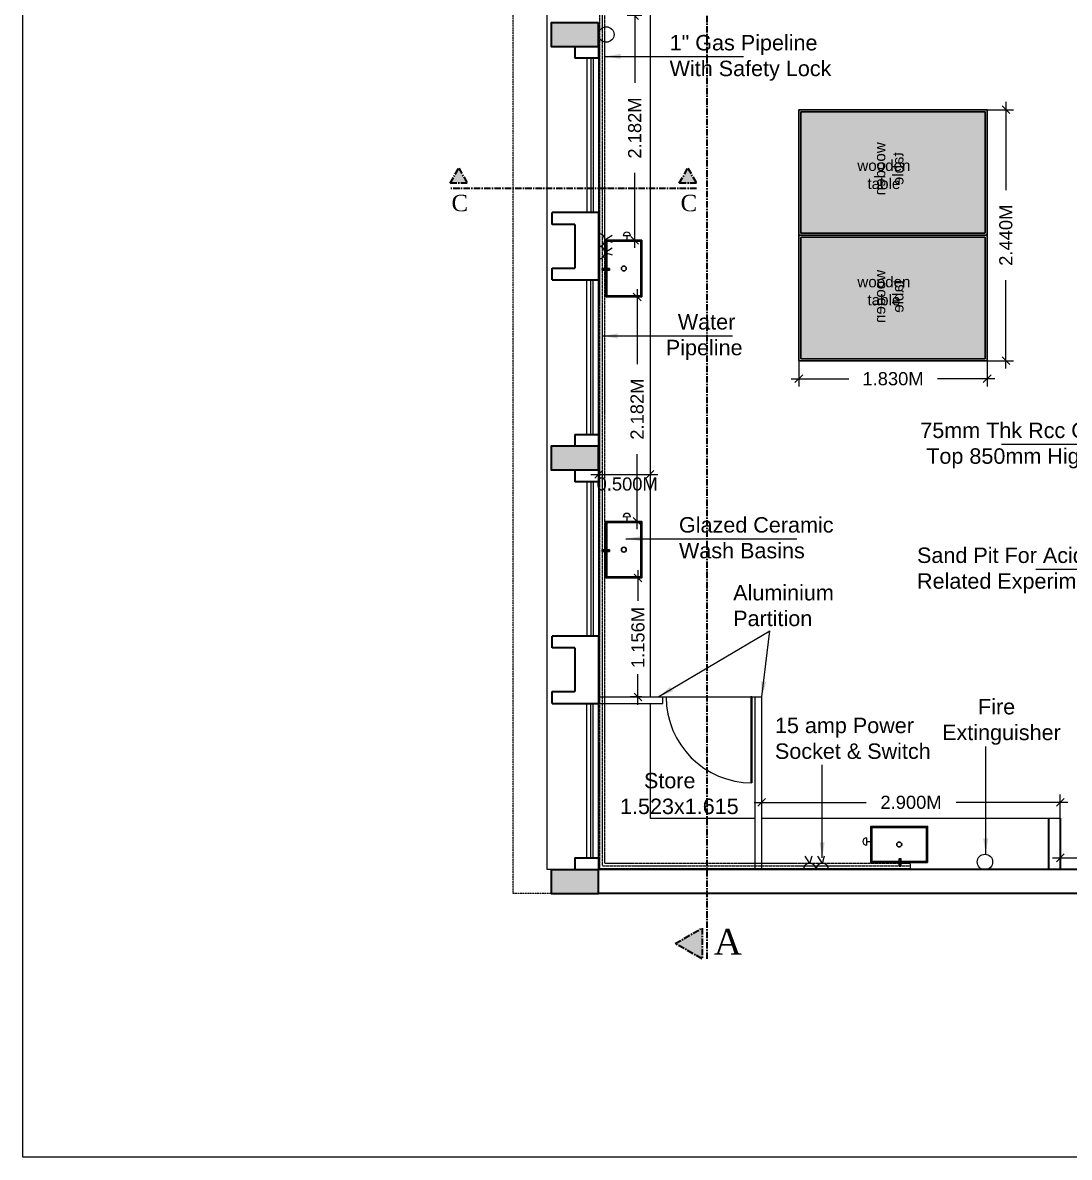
# Model space of a CAD drawing. Header units: metres. Extents: x 1608201 to 1961866, y 406505 to 647036.
# Drawn here: x 1666972 to 1677142, y 455711 to 466736 of the extents above; entities that cross this region are included whole.
import ezdxf

# ---------------------------------------------------------------- set-up
doc = ezdxf.new("R2010")
doc.units = ezdxf.units.M
doc.header["$LTSCALE"] = 1000
doc.header["$PDMODE"] = 35
for name, pattern in [('CENTER', [2, 1.25, -0.25, 0.25, -0.25]), ('DASHED', [0.75, 0.5, -0.25]), ('HIDDEN', [0.375, 0.25, -0.125])]:
    doc.linetypes.add(name, pattern=pattern)
doc.layers.get('Defpoints').update_dxf_attribs({"lineweight": 18})
for name, color, linetype, lineweight in [('- WALL', 7, 'Continuous', 30), ('Alum. Parti.', 253, 'Continuous', 15), ('arrow', 63, 'Continuous', 13), ('Col-Hatch', 9, 'Continuous', 13), ('coloum hatch', 254, 'Continuous', 9), ('Column', 252, 'Continuous', 30), ('dimension', 6, 'Continuous', 13), ('Door', 54, 'Continuous', 13), ('fire extinguisher', 1, 'Continuous', 15), ('Fixture', 44, 'Continuous', 9), ('gas pipeline', 25, 'Continuous', 13), ('Hidden', 1, 'DASHED', 18), ('P-SANRFIM', 6, 'Continuous', 9), ('Section Line', 135, 'CENTER', 30), ('SLAB', 5, 'Continuous', 20), ('Text-2', 122, 'Continuous', 25), ('water pipeline', 95, 'Continuous', 13), ('Window', 150, 'Continuous', 15), ('Window-Wall', 7, 'Continuous', 18)]:
    doc.layers.add(name, color=color, linetype=linetype, lineweight=lineweight)
doc.layers.add('text', color=7, linetype='Continuous')
doc.layers.add('wash basin', color=21, linetype='Continuous')
doc.styles.add('dim-stylus bt', font='arial.ttf')
doc.styles.add('L120', font='simplex.shx', dxfattribs={"height": 1})
doc.dimstyles.new('1      100 (big)', dxfattribs={"dimscale": 75, "dimtxt": 5, "dimasz": 3.5, "dimexe": 1.5, "dimexo": 2, "dimgap": 1, "dimtad": 0, "dimdec": 3, "dimlfac": 0.001, "dimzin": 0, "dimdsep": 46, "dimtxsty": 'dim-stylus bt', "dimblk": 'OBLIQUE', "dimcen": 0, "dimdle": 0.6, "dimclrd": 256, "dimclre": 7, "dimclrt": 256, "dimadec": 0, "dimazin": 0, "dimtfac": 0.7, "dimtdec": 3, "dimtofl": 0, "dimtmove": 1, "dimatfit": 3, "dimldrblk": 'OPEN90', "dimfxl": 0, "dimtolj": 1, "dimtzin": 0, "dimlwd": 15, "dimlwe": 15, "dimarcsym": 0})
doc.dimstyles.new('Tabrej', dxfattribs={"dimtxt": 0.32, "dimasz": 0.2, "dimexe": 0, "dimexo": 0.15, "dimgap": 0.09, "dimtad": 0, "dimdec": 3, "dimzin": 0, "dimdsep": 46, "dimtxsty": 'dim-stylus bt', "dimblk": 'ARCHTICK', "dimcen": 0, "dimdle": 0.05, "dimclrd": 256, "dimclre": 256, "dimclrt": 7, "dimadec": 0, "dimazin": 0, "dimtfac": 1, "dimtdec": 3, "dimtofl": 0, "dimtmove": 0, "dimatfit": 1, "dimfxl": 0, "dimtolj": 1, "dimtzin": 0, "dimlwd": -1, "dimlwe": -1, "dimarcsym": 0})

# ---------------------------------------------------------------- blocks, each defined once
blk = doc.blocks.new('CC')
at = {"layer": 'Col-Hatch', "ltscale": 0.05}
blk.add_hatch(color=256, dxfattribs=at).paths.add_polyline_path([(4078.606, 341.328), (4078.606, 341.098), (4079.066, 341.098), (4079.066, 341.328)])
at = {"layer": 'Column'}
blk.add_lwpolyline([(4078.606, 341.328), (4079.066, 341.328), (4079.066, 341.098), (4078.606, 341.098)], close=True, dxfattribs=at)
blk = doc.blocks.new('_ArchTick')
at = {"color": 0, "const_width": 0.15}
blk.add_lwpolyline([(-0.5, -0.5), (0.5, 0.5)], dxfattribs=at)
blk = doc.blocks.new('_Oblique')
at = {"color": 0, "linetype": 'ByBlock', "lineweight": -2}
blk.add_line((-0.5, -0.5), (0.5, 0.5), dxfattribs=at)
blk = doc.blocks.new('*D558')
at = {"layer": 'Defpoints', "color": 0, "ltscale": 50, "transparency": 16777216}
for p in [(1676344, 465891), (1676526, 465891), (1676344, 463451)]:
    blk.add_point(p, dxfattribs=at)
at = {"layer": 'dimension', "lineweight": 15, "ltscale": 50, "transparency": 16777216}
for p, q in [((1676526, 465966), (1676526, 465108)), ((1676526, 463376), (1676526, 464233))]:
    blk.add_line(p, q, dxfattribs=at)
at = {"layer": 'dimension', "color": 7, "lineweight": 15, "ltscale": 50, "transparency": 16777216}
for p, q in [((1676344, 465891), (1676601, 465891)), ((1676344, 463451), (1676601, 463451))]:
    blk.add_line(p, q, dxfattribs=at)
at = {"layer": 'dimension', "lineweight": 15, "ltscale": 50, "transparency": 16777216, "xscale": 75, "yscale": 75, "zscale": 75}
for p, rotation in [((1676526, 465891), 90), ((1676526, 463451), 270)]:
    blk.add_blockref('_Oblique', p, dxfattribs=dict(at, rotation=rotation))
at = {"layer": 'dimension', "ltscale": 50, "transparency": 16777216, "insert": (1676526, 464671), "char_height": 127.5, "attachment_point": 5, "rotation": 90, "style": 'dim-stylus bt'}
blk.add_mtext('\\A1;2.440M', dxfattribs=at)
blk = doc.blocks.new('_Open90')
at = {"color": 0, "linetype": 'ByBlock', "lineweight": -2}
for p, q in [((0, 0), (-1, 0)), ((-0.5, 0.5), (0, 0)), ((0, 0), (-0.5, -0.5))]:
    blk.add_line(p, q, dxfattribs=at)
blk = doc.blocks.new('*D559')
at = {"layer": 'Defpoints', "color": 0, "ltscale": 50, "transparency": 16777216}
for p in [(1672953, 464072), (1672943, 461890), (1672943, 461890)]:
    blk.add_point(p, dxfattribs=at)
at = {"layer": 'dimension', "color": 7, "lineweight": 15, "ltscale": 50, "transparency": 16777216}
for p, q in [((1672953, 464072), (1672868, 464072)), ((1672943, 461890), (1672868, 461890))]:
    blk.add_line(p, q, dxfattribs=at)
at = {"layer": 'dimension', "lineweight": 15, "ltscale": 50, "transparency": 16777216}
for p, q in [((1672943, 464147), (1672943, 463419)), ((1672943, 461815), (1672943, 462544))]:
    blk.add_line(p, q, dxfattribs=at)
at = {"layer": 'dimension', "lineweight": 15, "ltscale": 50, "transparency": 16777216, "xscale": 75, "yscale": 75, "zscale": 75}
for p, rotation in [((1672943, 464072), 90), ((1672943, 461890), 270)]:
    blk.add_blockref('_Oblique', p, dxfattribs=dict(at, rotation=rotation))
at = {"layer": 'dimension', "ltscale": 50, "transparency": 16777216, "insert": (1672943, 462981), "char_height": 127.5, "attachment_point": 5, "rotation": 90, "style": 'dim-stylus bt'}
blk.add_mtext('\\A1;2.182M', dxfattribs=at)
blk = doc.blocks.new('*D560')
at = {"layer": 'Defpoints', "color": 0, "ltscale": 50, "transparency": 16777216}
for p in [(1672920, 466805), (1672988, 466805), (1672988, 464622)]:
    blk.add_point(p, dxfattribs=at)
at = {"layer": 'dimension', "color": 7, "lineweight": 15, "ltscale": 50, "transparency": 16777216}
for p, q in [((1672988, 466805), (1672845, 466805)), ((1672988, 464622), (1672845, 464622))]:
    blk.add_line(p, q, dxfattribs=at)
at = {"layer": 'dimension', "lineweight": 15, "ltscale": 50, "transparency": 16777216}
for p, q in [((1672920, 466880), (1672920, 466151)), ((1672920, 464547), (1672920, 465276))]:
    blk.add_line(p, q, dxfattribs=at)
at = {"layer": 'dimension', "lineweight": 15, "ltscale": 50, "transparency": 16777216, "xscale": 75, "yscale": 75, "zscale": 75}
for p, rotation in [((1672920, 466805), 90), ((1672920, 464622), 270)]:
    blk.add_blockref('_Oblique', p, dxfattribs=dict(at, rotation=rotation))
at = {"layer": 'dimension', "ltscale": 50, "transparency": 16777216, "insert": (1672920, 465713), "char_height": 127.5, "attachment_point": 5, "rotation": 90, "style": 'dim-stylus bt'}
blk.add_mtext('\\A1;2.182M', dxfattribs=at)
blk = doc.blocks.new('RH 1200')
for p, q in [((20.99, 0), (20.99, 43.31)), ((21.65, 0), (21.65, 43.31)), ((21.65, 0), (20.99, 0))]:
    blk.add_line(p, q)
at = {"extrusion": (0, 0, -1)}
blk.add_ellipse((21.65, 0), major_axis=(-30.62, 30.62), ratio=1, start_param=5.497787, end_param=7.068583, dxfattribs=at)
blk = doc.blocks.new('*D563')
at = {"layer": 'Defpoints', "color": 0, "ltscale": 50, "transparency": 16777216}
for p in [(1677054, 459160), (1674154, 459006), (1677054, 459006)]:
    blk.add_point(p, dxfattribs=at)
at = {"layer": 'dimension', "color": 7, "lineweight": 15, "ltscale": 50, "transparency": 16777216}
for p, q in [((1674154, 459006), (1674154, 459235)), ((1677054, 459006), (1677054, 459235))]:
    blk.add_line(p, q, dxfattribs=at)
at = {"layer": 'dimension', "lineweight": 15, "ltscale": 50, "transparency": 16777216}
for p, q in [((1674079, 459160), (1675167, 459160)), ((1677129, 459160), (1676042, 459160))]:
    blk.add_line(p, q, dxfattribs=at)
at = {"layer": 'dimension', "lineweight": 15, "ltscale": 50, "transparency": 16777216, "xscale": 75, "yscale": 75, "zscale": 75, "rotation": 180}
blk.add_blockref('_Oblique', (1674154, 459160), dxfattribs=at)
at = {"layer": 'dimension', "lineweight": 15, "ltscale": 50, "transparency": 16777216, "xscale": 75, "yscale": 75, "zscale": 75}
blk.add_blockref('_Oblique', (1677054, 459160), dxfattribs=at)
at = {"layer": 'dimension', "ltscale": 50, "transparency": 16777216, "insert": (1675604, 459160), "char_height": 127.5, "attachment_point": 5, "style": 'dim-stylus bt'}
blk.add_mtext('\\A1;2.900M', dxfattribs=at)
blk = doc.blocks.new('*D564')
at = {"layer": 'Defpoints', "color": 0, "ltscale": 50, "transparency": 16777216}
for p in [(1678568, 458621), (1677054, 458506), (1678568, 458506)]:
    blk.add_point(p, dxfattribs=at)
at = {"layer": 'dimension', "color": 7, "lineweight": 15, "ltscale": 50, "transparency": 16777216}
for p, q in [((1677054, 458506), (1677054, 458696)), ((1678568, 458506), (1678568, 458696))]:
    blk.add_line(p, q, dxfattribs=at)
at = {"layer": 'dimension', "lineweight": 15, "ltscale": 50, "transparency": 16777216}
for p, q in [((1676979, 458621), (1677381, 458621)), ((1678643, 458621), (1678242, 458621))]:
    blk.add_line(p, q, dxfattribs=at)
at = {"layer": 'dimension', "lineweight": 15, "ltscale": 50, "transparency": 16777216, "xscale": 75, "yscale": 75, "zscale": 75, "rotation": 180}
blk.add_blockref('_Oblique', (1677054, 458621), dxfattribs=at)
at = {"layer": 'dimension', "lineweight": 15, "ltscale": 50, "transparency": 16777216, "xscale": 75, "yscale": 75, "zscale": 75}
blk.add_blockref('_Oblique', (1678568, 458621), dxfattribs=at)
at = {"layer": 'dimension', "ltscale": 50, "transparency": 16777216, "insert": (1677811, 458621), "char_height": 127.5, "attachment_point": 5, "style": 'dim-stylus bt'}
blk.add_mtext('\\A1;1.514M', dxfattribs=at)
blk = doc.blocks.new('*D565')
at = {"layer": 'Defpoints', "color": 0, "ltscale": 50, "transparency": 16777216}
for p in [(1672988, 461340), (1672951, 460184), (1672988, 460184)]:
    blk.add_point(p, dxfattribs=at)
at = {"layer": 'dimension', "lineweight": 15, "ltscale": 50, "transparency": 16777216}
for p, q in [((1672951, 461415), (1672951, 461118)), ((1672951, 460109), (1672951, 460407))]:
    blk.add_line(p, q, dxfattribs=at)
at = {"layer": 'dimension', "color": 7, "lineweight": 15, "ltscale": 50, "transparency": 16777216}
for p, q in [((1672988, 461340), (1672876, 461340)), ((1672988, 460184), (1672876, 460184))]:
    blk.add_line(p, q, dxfattribs=at)
at = {"layer": 'dimension', "lineweight": 15, "ltscale": 50, "transparency": 16777216, "xscale": 75, "yscale": 75, "zscale": 75}
for p, rotation in [((1672951, 461340), 90), ((1672951, 460184), 270)]:
    blk.add_blockref('_Oblique', p, dxfattribs=dict(at, rotation=rotation))
at = {"layer": 'dimension', "ltscale": 50, "transparency": 16777216, "insert": (1672951, 460762), "char_height": 127.5, "attachment_point": 5, "rotation": 90, "style": 'dim-stylus bt'}
blk.add_mtext('\\A1;1.156M', dxfattribs=at)
blk = doc.blocks.new('*D569')
at = {"layer": 'Defpoints', "color": 0, "ltscale": 50, "transparency": 16777216}
for p in [(1674514, 463451), (1676344, 463451), (1676344, 463276)]:
    blk.add_point(p, dxfattribs=at)
at = {"layer": 'dimension', "color": 7, "lineweight": 15, "ltscale": 50, "transparency": 16777216}
for p, q in [((1674514, 463451), (1674514, 463201)), ((1676344, 463451), (1676344, 463201))]:
    blk.add_line(p, q, dxfattribs=at)
at = {"layer": 'dimension', "lineweight": 15, "ltscale": 50, "transparency": 16777216}
for p, q in [((1674439, 463276), (1674999, 463276)), ((1676419, 463276), (1675860, 463276))]:
    blk.add_line(p, q, dxfattribs=at)
at = {"layer": 'dimension', "lineweight": 15, "ltscale": 50, "transparency": 16777216, "xscale": 75, "yscale": 75, "zscale": 75, "rotation": 180}
blk.add_blockref('_Oblique', (1674514, 463276), dxfattribs=at)
at = {"layer": 'dimension', "lineweight": 15, "ltscale": 50, "transparency": 16777216, "xscale": 75, "yscale": 75, "zscale": 75}
blk.add_blockref('_Oblique', (1676344, 463276), dxfattribs=at)
at = {"layer": 'dimension', "ltscale": 50, "transparency": 16777216, "insert": (1675429, 463276), "char_height": 127.5, "attachment_point": 5, "style": 'dim-stylus bt'}
blk.add_mtext('\\A1;1.830M', dxfattribs=at)
blk = doc.blocks.new('*D570')
at = {"layer": 'Defpoints', "color": 0, "ltscale": 50, "transparency": 16777216}
for p in [(1672568, 462391), (1673068, 462391), (1673068, 462347)]:
    blk.add_point(p, dxfattribs=at)
at = {"layer": 'dimension', "color": 7, "lineweight": 15, "ltscale": 50, "transparency": 16777216}
for p, q in [((1672568, 462391), (1672568, 462272)), ((1673068, 462391), (1673068, 462272))]:
    blk.add_line(p, q, dxfattribs=at)
at = {"layer": 'dimension', "lineweight": 15, "ltscale": 50, "transparency": 16777216}
blk.add_line((1672493, 462347), (1673143, 462347), dxfattribs=at)
at = {"layer": 'dimension', "lineweight": 15, "ltscale": 50, "transparency": 16777216, "xscale": 75, "yscale": 75, "zscale": 75, "rotation": 180}
blk.add_blockref('_Oblique', (1672568, 462347), dxfattribs=at)
at = {"layer": 'dimension', "lineweight": 15, "ltscale": 50, "transparency": 16777216, "xscale": 75, "yscale": 75, "zscale": 75}
blk.add_blockref('_Oblique', (1673068, 462347), dxfattribs=at)
at = {"layer": 'dimension', "ltscale": 50, "transparency": 16777216, "insert": (1672846, 462253), "char_height": 127.5, "attachment_point": 5, "style": 'dim-stylus bt'}
blk.add_mtext('\\A1;0.500M', dxfattribs=at)

msp = doc.modelspace()

# ---------------------------------------------------------------- hatches: boundary and pattern name
at = {"layer": 'P-SANRFIM'}
h = msp.add_hatch(color=256, dxfattribs=at)
h.set_gradient(color1=(127, 0, 0), one_color=1, tint=1, name='CYLINDER')
h.paths.add_polyline_path([(1674534.2522, 464650.6535), (1674534.2522, 463470.6535), (1676324.2521, 463470.6535), (1676324.2521, 464650.6535)])
h.paths.add_polyline_path([(1676324.2521, 464690.6535), (1676324.2521, 465870.6535), (1674534.2522, 465870.6535), (1674534.2522, 464690.6535)])
at = {"layer": 'Section Line', "ltscale": 0.05}
for points in [[(1671209.4652, 465324.0087), (1671292.34, 465176.3229), (1671126.5903, 465176.3229)], [(1673435.6864, 465324.0087), (1673518.5613, 465176.3229), (1673352.8116, 465176.3229)], [(1673313.1088, 457788.4338), (1673573.8085, 457937.2365), (1673573.8085, 457639.631)]]:
    msp.add_hatch(color=256, dxfattribs=at).paths.add_polyline_path(points)
at = {"layer": 'wash basin'}
for points in [[(1672988.1711, 464072.4175), (1672988.1711, 464622.4175), (1672638.1711, 464622.4175), (1672638.1711, 464347.4175), (1672648.1711, 464347.4175), (1672648.1711, 464612.4175), (1672978.1711, 464612.4175), (1672978.1711, 464082.4175), (1672648.1711, 464082.4175), (1672648.1711, 464330.7693), (1672638.1711, 464330.7693), (1672638.1711, 464072.4175)], [(1672988.1711, 461340.3283), (1672988.1711, 461890.3283), (1672638.1711, 461890.3283), (1672638.1711, 461615.3283), (1672648.1711, 461615.3283), (1672648.1711, 461880.3283), (1672978.1711, 461880.3283), (1672978.1711, 461350.3283), (1672648.1711, 461350.3283), (1672648.1711, 461598.6802), (1672638.1711, 461598.6802), (1672638.1711, 461340.3283)], [(1675764.491, 458926.1898), (1675214.491, 458926.1898), (1675214.491, 458576.1898), (1675489.491, 458576.1898), (1675489.491, 458586.1898), (1675224.491, 458586.1898), (1675224.491, 458916.1898), (1675754.491, 458916.1898), (1675754.491, 458586.1898), (1675506.1392, 458586.1898), (1675506.1392, 458576.1898), (1675764.491, 458576.1898)]]:
    msp.add_hatch(color=256, dxfattribs=at).paths.add_polyline_path(points)
h = msp.add_hatch(color=256, dxfattribs=at)
h.paths.add_polyline_path([(1672673.7232, 464330.7693), (1672673.7232, 464347.4175), (1672638.1711, 464347.4175), (1672638.1711, 464330.7693)])
h.paths.add_polyline_path([(1672638.1711, 464330.7693), (1672638.1711, 464347.4175), (1672627.1936, 464347.4175), (1672627.1936, 464330.7693)])
h.paths.add_polyline_path([(1672627.1936, 464330.7693), (1672627.1936, 464347.4175), (1672602.619, 464347.4175), (1672602.619, 464330.7693)])
h = msp.add_hatch(color=256, dxfattribs=at)
h.paths.add_polyline_path([(1672673.7232, 461598.6802), (1672673.7232, 461615.3283), (1672638.1711, 461615.3283), (1672638.1711, 461598.6802)])
h.paths.add_polyline_path([(1672638.1711, 461598.6802), (1672638.1711, 461615.3283), (1672627.1936, 461615.3283), (1672627.1936, 461598.6802)])
h.paths.add_polyline_path([(1672627.1936, 461598.6802), (1672627.1936, 461615.3283), (1672602.619, 461615.3283), (1672602.619, 461598.6802)])
h = msp.add_hatch(color=256, dxfattribs=at)
h.paths.add_polyline_path([(1675506.1392, 458611.7419), (1675489.491, 458611.7419), (1675489.491, 458576.1898), (1675506.1392, 458576.1898)])
h.paths.add_polyline_path([(1675506.1392, 458576.1898), (1675489.491, 458576.1898), (1675489.491, 458565.2122), (1675506.1392, 458565.2122)])
h.paths.add_polyline_path([(1675506.1392, 458565.2122), (1675489.491, 458565.2122), (1675489.491, 458540.6377), (1675506.1392, 458540.6377)])

# ---------------------------------------------------------------- linework, layer by layer
at = {"layer": '- WALL'}
for p, q in [((1672338.1715, 466506.1897), (1672338.1715, 466391.1897)), ((1672568.1715, 466506.1897), (1672568.1715, 466391.1897)), ((1672568.1715, 466391.1897), (1672338.1715, 466391.1897)), ((1672568.1715, 464891.1897), (1672118.1715, 464891.1897)), ((1672118.1715, 464776.1897), (1672118.1715, 464891.1897)), ((1672568.1715, 464891.1897), (1672568.1715, 464236.1897)), ((1672338.1715, 464776.1897), (1672118.1715, 464776.1897)), ((1672338.1715, 464776.1897), (1672338.1715, 464351.1897)), ((1672118.1715, 464351.1897), (1672338.1715, 464351.1897)), ((1672118.1715, 464236.1897), (1672118.1715, 464351.1897)), ((1672118.1715, 464236.1897), (1672568.1715, 464236.1897)), ((1672338.1715, 462736.1897), (1672338.1715, 462621.1897)), ((1672338.1715, 462736.1897), (1672568.1715, 462736.1897)), ((1672568.1715, 462736.1897), (1672568.1715, 462621.1897)), ((1672338.1715, 462391.1897), (1672338.1715, 462276.1897)), ((1672568.1715, 462391.1897), (1672568.1715, 462276.1897)), ((1672568.1715, 462276.1897), (1672338.1715, 462276.1897)), ((1672568.1715, 460776.1898), (1672118.1715, 460776.1898)), ((1672118.1715, 460661.1898), (1672118.1715, 460776.1898)), ((1672568.1715, 460776.1898), (1672568.1715, 460121.1898)), ((1672338.1715, 460661.1898), (1672118.1715, 460661.1898)), ((1672338.1715, 460661.1898), (1672338.1715, 460236.1898)), ((1672118.1715, 460236.1898), (1672338.1715, 460236.1898)), ((1672118.1715, 460121.1898), (1672118.1715, 460236.1898)), ((1672118.1715, 460121.1898), (1672568.1715, 460121.1898)), ((1672338.1715, 458621.1898), (1672338.1715, 458506.1898)), ((1672338.1715, 458621.1898), (1672568.1715, 458621.1898)), ((1672568.1715, 458621.1898), (1672568.1715, 458506.1898)), ((1678338.1714, 458506.1898), (1672568.1715, 458506.1898)), ((1678338.1714, 458276.1898), (1672568.1715, 458276.1898))]:
    msp.add_line(p, q, dxfattribs=at)
at = {"layer": '- WALL', "ltscale": 0.05}
for p, q in [((1676939.2439, 459006.1898), (1676939.2439, 458506.1898)), ((1677054.2439, 459006.1898), (1677054.2439, 458506.1898))]:
    msp.add_line(p, q, dxfattribs=at)
for points in [[(1676344.2521, 464670.6535), (1676344.2521, 465890.6535), (1674514.2522, 465890.6535), (1674514.2522, 464670.6535)], [(1676324.2521, 464690.6535), (1676324.2521, 465870.6535), (1674534.2522, 465870.6535), (1674534.2522, 464690.6535)], [(1676344.2521, 463450.6535), (1676344.2521, 464670.6535), (1674514.2522, 464670.6535), (1674514.2522, 463450.6535)], [(1676324.2521, 463470.6535), (1676324.2521, 464650.6535), (1674534.2522, 464650.6535), (1674534.2522, 463470.6535)]]:
    msp.add_lwpolyline(points, close=True)
at = {"layer": 'Alum. Parti.', "ltscale": 50}
for p, q in [((1672568.1711, 460184.1898), (1673191.1711, 460184.1898)), ((1674091.1711, 460184.1898), (1674154.1711, 460184.1898)), ((1672568.1711, 460121.1898), (1673191.1711, 460121.1898))]:
    msp.add_line(p, q, dxfattribs=at)
at = {"layer": 'Alum. Parti.'}
for p, q in [((1673191.1711, 460121.1898), (1673191.1711, 460184.1898)), ((1674091.1711, 458518.1898), (1674091.1711, 460184.1898)), ((1674154.1711, 458518.1898), (1674154.1711, 460184.1898))]:
    msp.add_line(p, q, dxfattribs=at)
at = {"layer": 'Defpoints', "ltscale": 50}
msp.add_lwpolyline([(1666972.2745, 474532.2589), (1714851.7028, 474532.2589), (1714851.7028, 455711.1902), (1666972.2745, 455711.1902)], close=True, dxfattribs=at)
at = {"layer": 'Door', "ltscale": 20}
msp.add_line((1673191.171, 460184.1898), (1674091.1711, 460184.1898), dxfattribs=at)
at = {"layer": 'fire extinguisher', "ltscale": 0.05}
for centre in [(1672643.1711, 466621.1896), (1676322.3967, 458581.1898)]:
    msp.add_circle(centre, 75, dxfattribs=at)
at = {"layer": 'Fixture'}
for p, q in [((1672629.3646, 464624.8832), (1672699.0644, 464670.3164)), ((1672629.3646, 464624.8832), (1672701.1029, 464603.0342)), ((1672629.3646, 464502.4962), (1672699.0644, 464547.9293)), ((1672629.3646, 464502.4962), (1672701.1029, 464480.6472)), ((1674620.2096, 458567.3833), (1674574.7764, 458637.0831)), ((1674620.2096, 458567.3833), (1674642.0585, 458639.1215)), ((1674742.5966, 458567.3833), (1674697.1635, 458637.0831)), ((1674742.5966, 458567.3833), (1674764.4456, 458639.1215))]:
    msp.add_line(p, q, dxfattribs=at)
for centre, start, end in [((1672568.1711, 464624.8832), 270, 90), ((1672568.1711, 464502.4962), 270, 90), ((1674620.2096, 458506.1898), 0, 180), ((1674742.5966, 458506.1898), 0, 180)]:
    msp.add_arc(centre, 61.1935, start, end, dxfattribs=at)
at = {"layer": 'gas pipeline', "linetype": 'HIDDEN', "ltscale": 0.005}
for p, q in [((1672630.1711, 458568.1898), (1672630.1711, 469037.5661)), ((1672630.1711, 458568.1898), (1675597.2135, 458568.1898)), ((1675597.2135, 458568.1898), (1675597.2135, 458543.1898))]:
    msp.add_line(p, q, dxfattribs=at)
at = {"layer": 'gas pipeline', "color": 1}
for p, q in [((1672877.8448, 464665.2492), (1672807.1158, 464664.934)), ((1672842.4803, 464665.0916), (1672842.4803, 464621.9915)), ((1672877.8448, 461933.16), (1672807.1158, 461932.8448)), ((1672842.4803, 461933.0024), (1672842.4803, 461889.9023)), ((1675171.6593, 458815.8634), (1675171.9745, 458745.1345)), ((1675171.8169, 458780.499), (1675214.9171, 458780.499))]:
    msp.add_line(p, q, dxfattribs=at)
for centre, start, end in [((1672842.4803, 464665.0916), 0.25529315, 180.25529315), ((1672842.4803, 461933.0024), 0.25529315, 180.25529315), ((1675171.8169, 458780.499), 90.25529315, 270.25529315)]:
    msp.add_arc(centre, 35.3648, start, end, dxfattribs=at)
at = {"layer": 'Hidden', "color": 1, "ltscale": 0.005}
for p, q in [((1671738.1715, 458276.1898), (1671738.1715, 469290.3904)), ((1672108.1715, 458276.1898), (1671738.1715, 458276.1898))]:
    msp.add_line(p, q, dxfattribs=at)
at = {"layer": 'Section Line', "ltscale": 0.05}
for points in [[(1673623.8085, 457639.631), (1673623.8085, 471506.4494)], [(1671209.4652, 465324.0087), (1671292.34, 465176.3229), (1671126.5903, 465176.3229), (1671209.4652, 465324.0087)], [(1673435.6864, 465324.0087), (1673518.5613, 465176.3229), (1673352.8116, 465176.3229), (1673435.6864, 465324.0087)], [(1673518.5613, 465126.3229), (1671126.5903, 465126.3229)], [(1673313.1088, 457788.4338), (1673573.8085, 457937.2365), (1673573.8085, 457639.631), (1673313.1088, 457788.4338)]]:
    msp.add_lwpolyline(points, dxfattribs=at)
at = {"layer": 'SLAB'}
for p, q in [((1673068.1711, 470621.1896), (1673068.1711, 460184.1898)), ((1673068.1711, 460121.1898), (1673068.1711, 459006.1898)), ((1673068.1711, 459006.1898), (1674091.1711, 459006.1898)), ((1674154.1711, 459006.1898), (1677054.2439, 459006.1898))]:
    msp.add_line(p, q, dxfattribs=at)
at = {"layer": 'wash basin'}
for points in [[(1672638.1711, 464072.4175), (1672638.1711, 464622.4175), (1672988.1711, 464622.4175), (1672988.1711, 464072.4175)], [(1672648.1711, 464082.4175), (1672648.1711, 464612.4175), (1672978.1711, 464612.4175), (1672978.1711, 464082.4175)], [(1672602.619, 464330.7693), (1672602.619, 464347.4175), (1672673.7232, 464347.4175), (1672673.7232, 464330.7693)], [(1672638.1711, 461340.3283), (1672638.1711, 461890.3283), (1672988.1711, 461890.3283), (1672988.1711, 461340.3283)], [(1672648.1711, 461350.3283), (1672648.1711, 461880.3283), (1672978.1711, 461880.3283), (1672978.1711, 461350.3283)], [(1672602.619, 461598.6802), (1672602.619, 461615.3283), (1672673.7232, 461615.3283), (1672673.7232, 461598.6802)], [(1675764.491, 458576.1898), (1675214.491, 458576.1898), (1675214.491, 458926.1898), (1675764.491, 458926.1898)], [(1675754.491, 458586.1898), (1675224.491, 458586.1898), (1675224.491, 458916.1898), (1675754.491, 458916.1898)], [(1675506.1392, 458540.6377), (1675489.491, 458540.6377), (1675489.491, 458611.7419), (1675506.1392, 458611.7419)]]:
    msp.add_lwpolyline(points, close=True, dxfattribs=at)
for centre in [(1672813.1711, 464347.4175), (1672813.1711, 461615.3283), (1675489.491, 458751.1898)]:
    msp.add_circle(centre, 23.8258, dxfattribs=at)
at = {"layer": 'water pipeline', "linetype": 'HIDDEN', "ltscale": 0.005}
for p, q in [((1672580.1711, 458518.1898), (1672580.1711, 469179.5033)), ((1672605.1711, 458543.1898), (1672605.1711, 468982.5434)), ((1672605.1711, 458543.1898), (1675597.2135, 458543.1898)), ((1675597.2135, 458543.1898), (1675597.2135, 458518.1898)), ((1672580.1711, 458518.1898), (1675597.2135, 458518.1898))]:
    msp.add_line(p, q, dxfattribs=at)
at = {"layer": 'Window', "ltscale": 0.05}
for p, q in [((1672492.5864, 466391.1897), (1672492.5864, 464891.1897)), ((1672515.1337, 466391.1897), (1672515.1337, 464891.1897)), ((1672492.5864, 462736.1897), (1672492.5864, 464236.1897)), ((1672515.1337, 462736.1897), (1672515.1337, 464236.1897)), ((1672492.5864, 462276.1897), (1672492.5864, 460776.1898)), ((1672515.1337, 462276.1897), (1672515.1337, 460776.1898)), ((1672492.5864, 458621.1898), (1672492.5864, 460121.1898)), ((1672515.1337, 458621.1898), (1672515.1337, 460121.1898))]:
    msp.add_line(p, q, dxfattribs=at)
at = {"layer": 'Window-Wall'}
for p, q in [((1672068.1715, 458506.1898), (1672068.1715, 470621.1896)), ((1672453.1715, 466391.1897), (1672453.1715, 464891.1897)), ((1672568.1715, 466391.1897), (1672568.1715, 464891.1897)), ((1672453.1715, 462736.1897), (1672453.1715, 464236.1897)), ((1672568.1715, 462736.1897), (1672568.1715, 464236.1897)), ((1672453.1715, 462276.1897), (1672453.1715, 460776.1898)), ((1672568.1715, 462276.1897), (1672568.1715, 460776.1898)), ((1672453.1715, 458621.1898), (1672453.1715, 460121.1898)), ((1672568.1715, 458621.1898), (1672568.1715, 460121.1898)), ((1672338.1715, 458506.1898), (1672068.1715, 458506.1898))]:
    msp.add_line(p, q, dxfattribs=at)

# ---------------------------------------------------------------- block references
at = {"layer": 'coloum hatch', "ltscale": 0.05}
for p, xscale, yscale, zscale in [((5751174.1156, 125408.0871), -999.9999814325129, 999.9999814325129, 999.9999814325156), ((5751174.1156, 121293.0872), -999.9999814325129, 999.9999814325129, 999.9999814325156), ((5751174.1156, 117178.0873), -999.9999814325129, 999.9999814325129, 999.9999814325156), ((5751174.1145, 117178.0873), -999.9999811649323, 999.9999812841415, 999.9999812641505)]:
    msp.add_blockref('CC', p, dxfattribs=dict(at, xscale=xscale, yscale=yscale, zscale=zscale))
at = {"layer": 'Door', "ltscale": 20, "extrusion": (0, 0, -1), "xscale": 19.26166812004521, "yscale": 19.26166812004521, "zscale": -19.26166811998791, "rotation": 180}
msp.add_blockref('RH 1200', (-1673641.7462, 460184.1898), dxfattribs=at)

# ---------------------------------------------------------------- texts
at = {"layer": 'text', "char_height": 149.999997, "attachment_point": 1, "rotation": 0.00000001, "style": 'L120'}
for s, insert, width in [('{\\fArial|b0|i0|c0|p34;1" Gas Pipeline With Safety Lock}', (1673258.359, 466616.896), 1620.224011), ('{\\fArial|b0|i0|c0|p34;  Water\\PPipeline}', (1673221.827, 463904.8156), 774.246147), ('{\\fArial|b0|i0|c0|p34;75mm Thk Rcc Counter\\P Top 850mm High}', (1675693.9753, 462850.3021), 2260.070791), ('{\\fArial|b0|i0|c0|p34;Glazed Ceramic\\PWash Basins}', (1673349.2909, 461931.7484), 1549.910313), ('{\\fArial|b0|i0|c0|p34;Sand Pit For Acid Related Experiments}', (1675662.4736, 461636.3069), 2020.704567), ('{\\fArial|b0|i0|c0|p34;Aluminium Partition}', (1673876.0202, 461272.7239), 1043.109696), ('{\\fArial|b0|i0|c0|p34;      Fire Extinguisher}', (1675906.1805, 460164.8477), 1160.914153), ('{\\fArial|b0|i0|c0|p34;15 amp Power Socket & Switch}', (1674281.6566, 459982.9447), 1702.776054), ('{\\fArial|b0|i0|c0|p34;    Store\\P1.523x1.615}', (1672776.2671, 459446.7065), 1162.067629)]:
    msp.add_mtext(s, dxfattribs=dict(at, insert=insert, width=width))
at = {"layer": 'Text-2', "color": 250, "extrusion": (0, 0, -1), "char_height": 105.55002, "width": 673.79656, "attachment_point": 5, "text_direction": (0, -1, 0), "style": 'dim-stylus bt'}
for insert in [(1675390.5449, 465316.6833), (1675390.5449, 464076.2961)]:
    msp.add_mtext('wooden\\Ptable', dxfattribs=dict(at, insert=insert))
at = {"layer": 'Text-2', "color": 250, "char_height": 105.55002, "width": 673.79656, "attachment_point": 5, "style": 'dim-stylus bt'}
for insert in [(1675340.6643, 465259.9726), (1675340.6643, 464129.239)]:
    msp.add_mtext('wooden\\Ptable', dxfattribs=dict(at, insert=insert))
at = {"layer": 'Text-2', "ltscale": 0.05, "attachment_point": 1, "rotation": 0.00000001, "style": 'L120'}
for s, insert, char_height, width in [('{\\fTimes New Roman|b0|i0|c0|p18;C}', (1671138.7562, 465063.9588), 160, 162.255358), ('{\\fTimes New Roman|b0|i0|c0|p18;C}', (1673364.9775, 465063.9588), 160, 162.255358), ('{\\fTimes New Roman|b0|i0|c0|p18;A}', (1673688.2073, 457930.9494), 250, 300.9924)]:
    msp.add_mtext(s, dxfattribs=dict(at, insert=insert, char_height=char_height, width=width))

# ---------------------------------------------------------------- dimensions: what is measured, and where the dimension line sits
at = {"layer": 'dimension', "ltscale": 50}
for base, p1, p2, override, picture, middle in [((1672920.3403, 466804.5067), (1672988.1711, 464622.4175), (1672988.1711, 466804.5067), {"dimtxt": 1.7, "dimasz": 1, "dimexe": 1, "dimexo": 0, "dimgap": 2, "dimpost": 'M\\X', "dimdle": 1}, '*D560', (1672920.3403, 465713.4621)), ((1676526.2291, 465890.6535), (1676344.2521, 463450.6535), (1676344.2521, 465890.6535), {"dimtxt": 1.7, "dimasz": 1, "dimexe": 1, "dimexo": 0, "dimgap": 2, "dimpost": 'M\\X', "dimdle": 1}, '*D558', (1676526.2291, 464670.6535)), ((1672943.1773, 461890.3283), (1672953.1773, 464072.4175), (1672943.1773, 461890.3283), {"dimtxt": 1.7, "dimasz": 1, "dimexe": 1, "dimexo": 0, "dimgap": 2, "dimpost": 'M\\X', "dimdle": 1}, '*D559', (1672943.1773, 462981.3729)), ((1672950.72, 460184.1898), (1672988.1711, 461340.3283), (1672988.1711, 460184.1898), {"dimtxt": 1.7, "dimasz": 1, "dimexe": 1, "dimexo": 0, "dimgap": 1, "dimpost": 'M\\X', "dimdle": 1}, '*D565', (1672950.72, 460762.259))]:
    dim = msp.add_linear_dim(base=base, p1=p1, p2=p2, angle=90, dimstyle='1      100 (big)', override=override, dxfattribs=at)
    dim.commit()
    dim.dimension.update_dxf_attribs({"geometry": picture, "text_midpoint": middle})
for base, p1, p2, picture, middle in [((1676344.2521, 463275.886), (1674514.2522, 463450.6535), (1676344.2521, 463450.6535), '*D569', (1675429.2522, 463275.886)), ((1677054.2439, 459159.5307), (1674154.1711, 459006.1898), (1677054.2439, 459006.1898), '*D563', (1675604.2075, 459159.5307)), ((1678568.171, 458621.1898), (1677054.2439, 458506.1898), (1678568.171, 458506.1898), '*D564', (1677811.2074, 458621.1898))]:
    dim = msp.add_linear_dim(base=base, p1=p1, p2=p2, dimstyle='1      100 (big)', override={"dimtxt": 1.7, "dimasz": 1, "dimexe": 1, "dimexo": 0, "dimgap": 2, "dimpost": 'M\\X', "dimdle": 1}, dxfattribs=at)
    dim.commit()
    dim.dimension.update_dxf_attribs({"geometry": picture, "text_midpoint": middle})
dim = msp.add_linear_dim(base=(1673068.1711, 462346.5875), p1=(1672568.1711, 462391.1897), p2=(1673068.1711, 462391.1897), dimstyle='1      100 (big)', override={"dimtxt": 1.7, "dimasz": 1, "dimexe": 1, "dimexo": 0, "dimgap": 2, "dimpost": 'M\\X', "dimdle": 1}, dxfattribs=at)
dim.commit()
dim.dimension.update_dxf_attribs({"geometry": '*D570', "text_midpoint": (1672846.2358, 462253.0386), "dimtype": 160})

# ---------------------------------------------------------------- leaders
at = {"layer": 'arrow', "ltscale": 0.05}
for points in [[(1672633.5778, 466408.7976), (1673975.4058, 466408.7976)], [(1672604.9993, 463692.3189), (1673868.2677, 463692.3189)], [(1678376.0871, 462637.784), (1676482.737, 462637.784)], [(1672834.0829, 461721.9117), (1674495.5244, 461721.9117)], [(1678376.0871, 461423.4063), (1676816.4851, 461423.4063)], [(1673148.2061, 460184.1898), (1674231.2344, 460826.3827)], [(1674154.1711, 460184.1898), (1674231.2344, 460826.3827)], [(1676329.8535, 458661.1648), (1676329.8535, 459704.0359)], [(1674740.5186, 458621.4315), (1674740.5186, 459524.5895)]]:
    msp.add_leader(points, dimstyle='Tabrej', override={"dimasz": 150}, dxfattribs=at)

doc.saveas('drawing.dxf')
